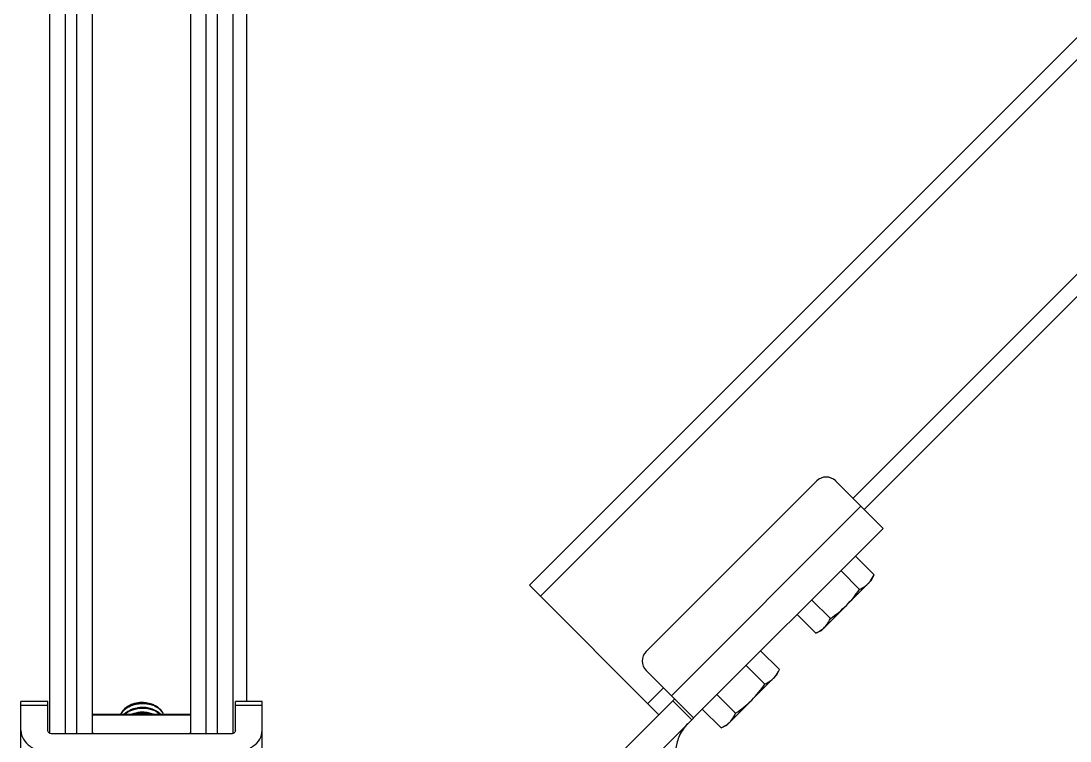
# Model space of a CAD drawing. Extents: x -409572 to -157272, y 600795 to 878326.
# Drawn here: x -401380 to -399675, y 812543 to 813713 of the extents above; entities that cross this region are included whole.
import ezdxf

# ---------------------------------------------------------------- set-up
doc = ezdxf.new("R2010")
doc.units = 0
doc.header["$LTSCALE"] = 1000
doc.header["$MEASUREMENT"] = 0
doc.layers.get('0').update_dxf_attribs({"linetype": 'CONTINUOUS'})

msp = doc.modelspace()

# ---------------------------------------------------------------- linework, layer by layer
at = {"linetype": 'CONTINUOUS'}
for p, q in [((-398562.9, 814787), (-400553.4, 812796.4)), ((-398545, 814769), (-400535.5, 812778.5)), ((-398704.1, 814260.8), (-400027.3, 812937.6)), ((-398686.1, 814242.8), (-400009.3, 812919.6)), ((-401332.7, 812555.6), (-401332.7, 814212)), ((-401307.3, 812554.8), (-401307.3, 814212)), ((-401289.1, 812554.8), (-401289.1, 814212)), ((-401263.7, 812554.8), (-401263.7, 814212)), ((-401104, 812554.8), (-401104, 814212)), ((-401078.6, 812554.8), (-401078.6, 814212)), ((-401060.4, 812554.8), (-401060.4, 814212)), ((-401035, 812555.6), (-401035, 814212)), ((-401013.2, 814197.8), (-401013.2, 812607.4)), ((-400086.3, 812965.8), (-400363.5, 812688.6)), ((-400055.5, 812965.8), (-399978.5, 812888.8)), ((-400014.4, 812924.8), (-400322.4, 812616.7)), ((-400286.5, 812580.8), (-399978.5, 812888.8)), ((-400023.5, 812843.8), (-399992.9, 812813.3)), ((-400047.2, 812820.1), (-400016.6, 812789.6)), ((-399997, 812804.6), (-399992.9, 812813.3)), ((-400343, 812585.9), (-400553.4, 812796.4)), ((-400079.1, 812722.5), (-399997, 812804.6)), ((-400094.6, 812772.7), (-400064.1, 812742.2)), ((-400118.3, 812749), (-400087.8, 812718.5)), ((-400079.1, 812722.5), (-400087.8, 812718.5)), ((-400177.5, 812689.8), (-400146.9, 812659.3)), ((-400201.2, 812666.1), (-400170.6, 812635.6)), ((-400151, 812650.6), (-400146.9, 812659.3)), ((-400286.8, 812581.1), (-400363.5, 812657.8)), ((-400233.1, 812568.5), (-400151, 812650.6)), ((-400335.3, 812629.6), (-400360.9, 812603.9)), ((-400424.7, 812504.2), (-400318.2, 812610.7)), ((-400320.3, 812608.6), (-400289.5, 812577.8)), ((-400248.6, 812618.7), (-400218.1, 812588.2)), ((-401379.9, 812251.9), (-401379.9, 812607.4)), ((-401336.3, 812607.4), (-401379.9, 812607.4)), ((-401336.3, 812601), (-401379.9, 812601)), ((-401336.3, 812560), (-401336.3, 812607.4)), ((-401031.4, 812560), (-401031.4, 812607.4)), ((-400987.8, 812607.4), (-401031.4, 812607.4)), ((-400987.8, 812601), (-401031.4, 812601)), ((-400987.8, 812251.9), (-400987.8, 812607.4)), ((-400272.3, 812595), (-400241.8, 812564.5)), ((-401263.7, 812586.7), (-401104, 812586.7)), ((-401263.7, 812585.6), (-401104, 812585.6)), ((-400393.9, 812473.4), (-400287.4, 812579.9)), ((-400233.1, 812568.5), (-400241.8, 812564.5)), ((-401038.6, 812554.8), (-401329, 812554.8)), ((-401262.4, 812555.8), (-401261.5, 812554.8)), ((-401106.2, 812554.8), (-401105.3, 812555.8))]:
    msp.add_line(p, q, dxfattribs=at)
for centre, radius, start, end in [((-400070.9, 812950.4), 21.8, 45, 135), ((-400348.1, 812673.2), 21.8, 135, 225), ((-401182.3, 812555.8), 41.9, 100.3047, 102.2499), ((-401180.6, 812562), 43.1, 69.4703, 74.8773), ((-401180, 812562.7), 41.3, 69.6939, 69.8962), ((-401179.4, 812564.2), 39.7, 65.0364, 69.7243), ((-401182.2, 812547.8), 42.2, 99.5601, 100.813), ((-401171.6, 812569.3), 25.4, 43.29, 44.8708)]:
    msp.add_arc(centre, radius, start, end, dxfattribs=at)
for points, knots in [([(-400002.5, 812799.1), (-400001.5, 812800.1), (-399997.6, 812804.4), (-399994.7, 812809.4), (-399992.9, 812813.3)], [0, 0, 0, 0, 0.246322, 1, 1, 1, 1]), ([(-400016.6, 812789.6), (-400015.3, 812790.2), (-400010.2, 812792.8), (-400005.5, 812796.1), (-400002.5, 812799.1)], [0, 0, 0, 0, 0.255699, 1, 1, 1, 1]), ([(-400073.6, 812728), (-400072.6, 812729), (-400068.8, 812733.3), (-400065.9, 812738.3), (-400064.1, 812742.2)], [0, 0, 0, 0, 0.246322, 1, 1, 1, 1]), ([(-400087.8, 812718.5), (-400087, 812718.8), (-400084.2, 812720.2), (-400081.5, 812721.8), (-400079.5, 812723.1)], [0, 0, 0, 0, 0.253346, 1, 1, 1, 1]), ([(-400156.5, 812645.1), (-400155.5, 812646.1), (-400151.7, 812650.4), (-400148.8, 812655.4), (-400146.9, 812659.3)], [0, 0, 0, 0, 0.246322, 1, 1, 1, 1]), ([(-400170.6, 812635.6), (-400169.3, 812636.2), (-400164.2, 812638.8), (-400159.5, 812642.1), (-400156.5, 812645.1)], [0, 0, 0, 0, 0.255699, 1, 1, 1, 1]), ([(-401211.6, 812595), (-401212.3, 812594.4), (-401214.8, 812591.9), (-401216.9, 812589), (-401218, 812586.7)], [0, 0, 0, 0, 0.260908, 1, 1, 1, 1]), ([(-401217.5, 812586.7), (-401217.3, 812587.1), (-401216.4, 812588.7), (-401215.2, 812590.2), (-401214.3, 812591.3)], [0, 0, 0, 0, 0.244964, 1, 1, 1, 1]), ([(-401214.3, 812591.3), (-401208.9, 812597.6), (-401196.2, 812603.6), (-401178.9, 812604.8), (-401169.9, 812603), (-401165.8, 812601.5)], [0, 0, 0, 0, 0.481069, 0.745193, 1, 1, 1, 1]), ([(-401153.6, 812587.2), (-401157, 812590.7), (-401166.4, 812596), (-401182.4, 812598.4), (-401198.7, 812595.7), (-401208.5, 812590.3), (-401212.2, 812586.7)], [0, 0, 0, 0, 0.229048, 0.489241, 0.755135, 1, 1, 1, 1]), ([(-401211.6, 812595), (-401206.9, 812600.4), (-401195.8, 812605.7), (-401180.8, 812606.6), (-401172.9, 812605), (-401169.3, 812603.6)], [0, 0, 0, 0, 0.4793, 0.744107, 1, 1, 1, 1]), ([(-401169.4, 812603.6), (-401176.7, 812605.6), (-401192, 812606), (-401206.3, 812599.8), (-401211.6, 812595)], [0, 0, 0, 0, 0.51374, 1, 1, 1, 1]), ([(-401211.2, 812586.7), (-401207.4, 812590), (-401197.8, 812595), (-401182, 812597.4), (-401166.5, 812595), (-401157.5, 812590), (-401154.1, 812586.7)], [0, 0, 0, 0, 0.246285, 0.511502, 0.770596, 1, 1, 1, 1]), ([(-401174.3, 812604.7), (-401175.7, 812604.9), (-401181.2, 812605.7), (-401186.8, 812605.4), (-401190.9, 812604.5)], [0, 0, 0, 0, 0.246819, 1, 1, 1, 1]), ([(-401173.1, 812596.7), (-401174.4, 812597), (-401179.9, 812598), (-401185.6, 812597.8), (-401189.8, 812597)], [0, 0, 0, 0, 0.245752, 1, 1, 1, 1]), ([(-401158.2, 812598.7), (-401158.8, 812599), (-401161.1, 812600.5), (-401163.6, 812601.6), (-401165.5, 812602.3)], [0, 0, 0, 0, 0.242042, 1, 1, 1, 1]), ([(-401162.7, 812600.2), (-401162.3, 812600), (-401160.9, 812599.3), (-401159.6, 812598.6), (-401158.6, 812598)], [0, 0, 0, 0, 0.254738, 1, 1, 1, 1]), ([(-401158.6, 812598), (-401156.4, 812596.5), (-401152.4, 812593.3), (-401149.6, 812588.9), (-401148.7, 812586.7)], [0, 0, 0, 0, 0.526239, 1, 1, 1, 1]), ([(-401158.2, 812598.7), (-401156, 812597.1), (-401152.1, 812593.6), (-401149.4, 812589), (-401148.6, 812586.7)], [0, 0, 0, 0, 0.522981, 1, 1, 1, 1]), ([(-401164.9, 812586.7), (-401167.5, 812587.7), (-401178.8, 812590.9), (-401191.2, 812589.9), (-401199.4, 812586.8)], [0, 0, 0, 0, 0.243472, 1, 1, 1, 1]), ([(-401196.7, 812586.7), (-401194.4, 812587.4), (-401184.9, 812589.5), (-401174.8, 812588.9), (-401167.9, 812586.8)], [0, 0, 0, 0, 0.252377, 1, 1, 1, 1]), ([(-401172.8, 812589), (-401174.1, 812589.3), (-401179.5, 812590.2), (-401185.1, 812590.1), (-401189.2, 812589.4)], [0, 0, 0, 0, 0.245444, 1, 1, 1, 1]), ([(-400286.8, 812581.1), (-400286.7, 812581), (-400286.6, 812580.5), (-400287.1, 812580.2), (-400287.4, 812579.9)], [0, 0, 0, 0, 0.126775, 1, 1, 1, 1]), ([(-400227.6, 812574), (-400226.6, 812575), (-400222.8, 812579.2), (-400219.9, 812584.3), (-400218.1, 812588.2)], [0, 0, 0, 0, 0.246322, 1, 1, 1, 1]), ([(-401379.9, 812560), (-401379.9, 812555.2), (-401376.8, 812545), (-401364.9, 812533.3), (-401348.3, 812525.7), (-401335.6, 812524), (-401329, 812524)], [0, 0, 0, 0, 0.209473, 0.444657, 0.712023, 1, 1, 1, 1]), ([(-401332.7, 812555.5), (-401333.2, 812555.7), (-401335, 812556.6), (-401336.3, 812558.6), (-401336.3, 812560)], [0, 0, 0, 0, 0.2888, 1, 1, 1, 1]), ([(-401038.6, 812524), (-401032.1, 812524), (-401019.4, 812525.7), (-401002.8, 812533.3), (-400990.9, 812545), (-400987.8, 812555.2), (-400987.8, 812560)], [0, 0, 0, 0, 0.287977, 0.555343, 0.790527, 1, 1, 1, 1]), ([(-401031.4, 812560), (-401031.4, 812559.5), (-401031.8, 812557.5), (-401033.6, 812556.1), (-401035, 812555.5)], [0, 0, 0, 0, 0.22722, 1, 1, 1, 1]), ([(-400296, 812571.3), (-400301.5, 812565.8), (-400310.2, 812553.1), (-400314.2, 812538.5), (-400315.3, 812531.5)], [0, 0, 0, 0, 0.522516, 1, 1, 1, 1]), ([(-400241.8, 812564.5), (-400241.1, 812564.8), (-400238.2, 812566.2), (-400235.5, 812567.8), (-400233.5, 812569.1)], [0, 0, 0, 0, 0.253346, 1, 1, 1, 1])]:
    msp.add_open_spline(points, degree=3, knots=knots, dxfattribs=at)
for points in [[(-400038, 812763.6), (-400030.1, 812771.5), (-400023, 812780.4), (-400016.6, 812789.6)], [(-400064.1, 812742.2), (-400054.8, 812748.6), (-400046, 812755.6), (-400038, 812763.6)], [(-400079.5, 812723.1), (-400077.4, 812724.6), (-400075.4, 812726.2), (-400073.6, 812728)], [(-400192, 812609.6), (-400184.1, 812617.5), (-400177, 812626.4), (-400170.6, 812635.6)], [(-400218.1, 812588.2), (-400208.8, 812594.6), (-400200, 812601.6), (-400192, 812609.6)], [(-400233.5, 812569.1), (-400231.4, 812570.6), (-400229.4, 812572.2), (-400227.6, 812574)], [(-401329, 812554.8), (-401330.3, 812554.8), (-401331.6, 812555.1), (-401332.7, 812555.5)], [(-401263.7, 812556.7), (-401263.2, 812556.5), (-401262.8, 812556.2), (-401262.4, 812555.8)], [(-401105.3, 812555.8), (-401104.9, 812556.2), (-401104.5, 812556.5), (-401104, 812556.7)], [(-401035, 812555.5), (-401036.1, 812555.1), (-401037.4, 812554.8), (-401038.6, 812554.8)]]:
    msp.add_open_spline(points, degree=3, dxfattribs=at)

doc.saveas('drawing.dxf')
